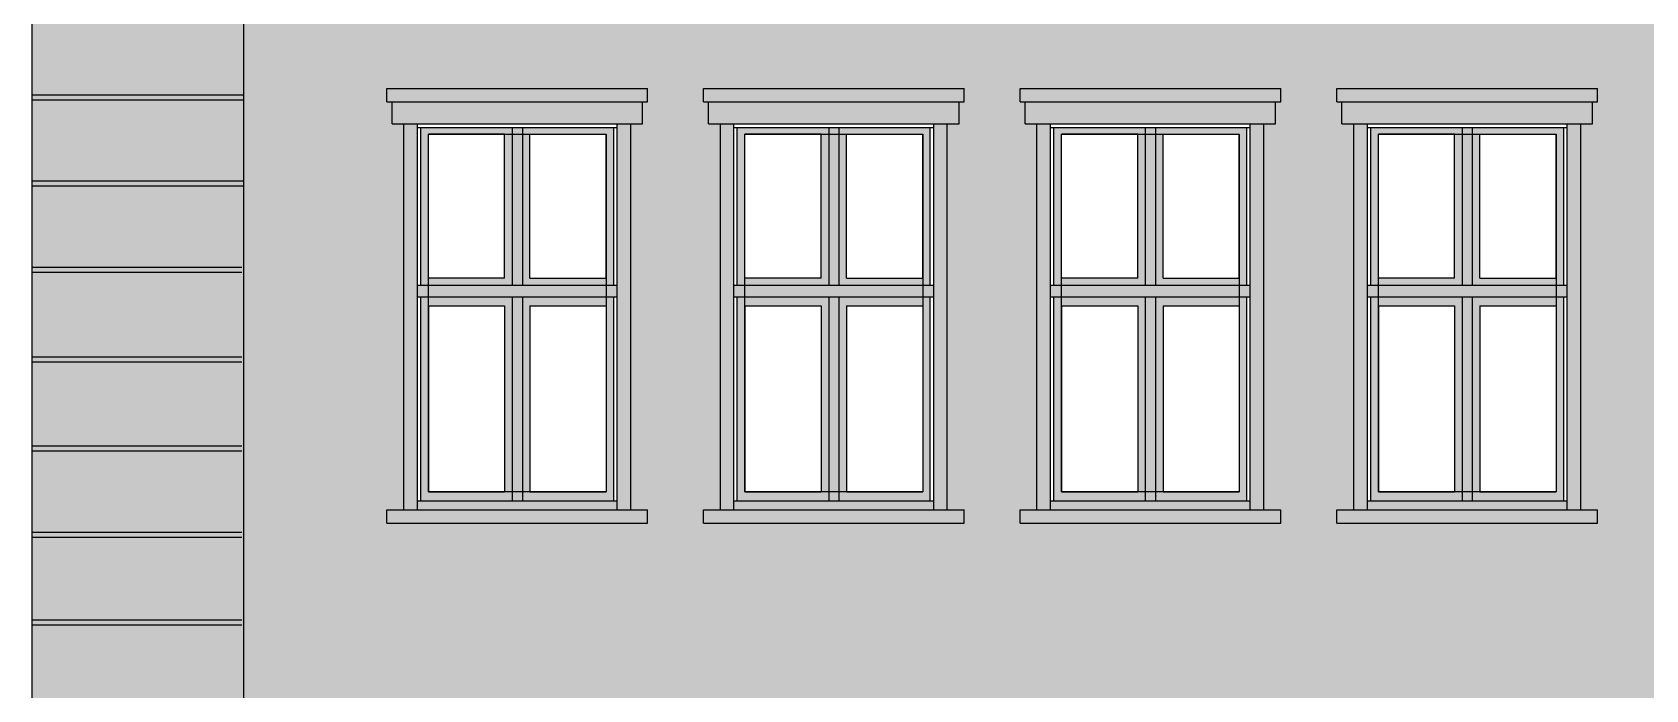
# Model space of a CAD drawing. Header units: metres. Extents: x -6 to 116, y 234 to 267.
# Drawn here: x 5.56 to 15.09, y 247.33 to 251.21 of the extents above; entities that cross this region are included whole.
import ezdxf

# ---------------------------------------------------------------- set-up
doc = ezdxf.new("R2010")
doc.units = ezdxf.units.M
doc.header["$LTSCALE"] = 0.01
doc.header["$XCLIPFRAME"] = 2
doc.linetypes.add('AUSGEZOGEN', pattern=[0])
for name, color, linetype in [('A_Fensterrahmen', 1, 'Continuous'), ('A_Glasbild', 7, 'Continuous'), ('A_Schraff_Fassade_OG', 41, 'Continuous'), ('A_Schraff_Fensterrahmen', 255, 'Continuous'), ('A_Schraff_Gewaende', 23, 'Continuous'), ('A_Schraff_Paneel', 14, 'Continuous'), ('FASSADE', 7, 'AUSGEZOGEN'), ('FASSADE_STRUKTUR', 2, 'AUSGEZOGEN')]:
    doc.layers.add(name, color=color, linetype=linetype)
picture_1 = doc.add_image_def('image1.jpg', size_in_pixel=(60, 84))

msp = doc.modelspace()

# ---------------------------------------------------------------- hatches: boundary and pattern name
at = {"layer": 'A_Schraff_Fassade_OG'}
h = msp.add_hatch(color=256, dxfattribs=at)
h.paths.add_polyline_path([(17.566, 253.6588), (16.7115, 253.6588), (16.7115, 251.9779), (16.8115, 251.9779), (16.8115, 251.8979), (15.2715, 251.8979), (15.2715, 251.9779), (15.3715, 251.9779), (15.3715, 253.6588), (14.7258, 253.6588), (14.7258, 251.9779), (14.8258, 251.9779), (14.8258, 251.8979), (13.2858, 251.8979), (13.2858, 251.9779), (13.3858, 251.9779), (13.3858, 253.6588), (12.8542, 253.6588), (12.8542, 251.9779), (12.9542, 251.9779), (12.9542, 251.8979), (11.4142, 251.8979), (11.4142, 251.9779), (11.5142, 251.9779), (11.5142, 253.6588), (10.9843, 253.6588), (10.9843, 251.9779), (11.0843, 251.9779), (11.0843, 251.8979), (9.5443, 251.8979), (9.5443, 251.9779), (9.6443, 251.9779), (9.6443, 253.6588), (9.0485, 253.6588), (9.0485, 251.9779), (9.1485, 251.9779), (9.1485, 251.8979), (7.6085, 251.8979), (7.6085, 251.9779), (7.7085, 251.9779), (7.7085, 253.6588), (6.811, 253.6588), (6.811, 249.706), (7.7559, 249.706), (7.7559, 250.6719), (7.6859, 250.6719), (7.6859, 250.8019), (7.6559, 250.8019), (7.6559, 250.8819), (9.1959, 250.8819), (9.1959, 250.8019), (9.1659, 250.8019), (9.1659, 250.6719), (9.0959, 250.6719), (9.0959, 249.706), (9.6253, 249.706), (9.6253, 250.6719), (9.5553, 250.6719), (9.5553, 250.8019), (9.5253, 250.8019), (9.5253, 250.8819), (11.0653, 250.8819), (11.0653, 250.8019), (11.0353, 250.8019), (11.0353, 250.6719), (10.9653, 250.6719), (10.9653, 249.706), (11.4952, 249.706), (11.4952, 250.6719), (11.4252, 250.6719), (11.4252, 250.8019), (11.3952, 250.8019), (11.3952, 250.8819), (12.9352, 250.8819), (12.9352, 250.8019), (12.9052, 250.8019), (12.9052, 250.6719), (12.8352, 250.6719), (12.8352, 249.706), (13.3668, 249.706), (13.3668, 250.6719), (13.2968, 250.6719), (13.2968, 250.8019), (13.2668, 250.8019), (13.2668, 250.8819), (14.8068, 250.8819), (14.8068, 250.8019), (14.7768, 250.8019), (14.7768, 250.6719), (14.7068, 250.6719), (14.7068, 249.706), (15.3525, 249.706), (15.3525, 250.6719), (15.2825, 250.6719), (15.2825, 250.8019), (15.2525, 250.8019), (15.2525, 250.8819), (16.7925, 250.8819), (16.7925, 250.8019), (16.7625, 250.8019), (16.7625, 250.6719), (16.6925, 250.6719), (16.6925, 249.706), (17.566, 249.706)])
h.paths.add_polyline_path([(17.566, 249.706), (16.6925, 249.706), (16.6925, 248.3919), (16.7925, 248.3919), (16.7925, 248.3119), (15.2525, 248.3119), (15.2525, 248.3919), (15.3525, 248.3919), (15.3525, 249.706), (14.7068, 249.706), (14.7068, 248.3919), (14.8068, 248.3919), (14.8068, 248.3119), (13.2668, 248.3119), (13.2668, 248.3919), (13.3668, 248.3919), (13.3668, 249.706), (12.8352, 249.706), (12.8352, 248.3919), (12.9352, 248.3919), (12.9352, 248.3119), (11.3952, 248.3119), (11.3952, 248.3919), (11.4952, 248.3919), (11.4952, 249.706), (10.9653, 249.706), (10.9653, 248.3919), (11.0653, 248.3919), (11.0653, 248.3119), (9.5253, 248.3119), (9.5253, 248.3919), (9.6253, 248.3919), (9.6253, 249.706), (9.0959, 249.706), (9.0959, 248.3919), (9.1959, 248.3919), (9.1959, 248.3119), (7.6559, 248.3119), (7.6559, 248.3919), (7.7559, 248.3919), (7.7559, 249.706), (6.811, 249.706), (6.811, 245.7246), (7.7993, 245.7246), (7.7993, 247.046), (7.7293, 247.046), (7.7293, 247.176), (7.6993, 247.176), (7.6993, 247.256), (9.2393, 247.256), (9.2393, 247.176), (9.2093, 247.176), (9.2093, 247.046), (9.1393, 247.046), (9.1393, 245.7246), (9.6791, 245.7246), (9.6791, 247.0419), (9.6091, 247.0419), (9.6091, 247.1719), (9.5791, 247.1719), (9.5791, 247.2519), (11.1191, 247.2519), (11.1191, 247.1719), (11.0891, 247.1719), (11.0891, 247.0419), (11.0191, 247.0419), (11.0191, 245.7246), (11.559, 245.7246), (11.559, 247.0419), (11.489, 247.0419), (11.489, 247.1719), (11.459, 247.1719), (11.459, 247.2519), (12.999, 247.2519), (12.999, 247.1719), (12.969, 247.1719), (12.969, 247.0419), (12.899, 247.0419), (12.899, 245.7246), (13.4389, 245.7246), (13.4389, 247.0419), (13.3689, 247.0419), (13.3689, 247.1719), (13.3389, 247.1719), (13.3389, 247.2519), (14.8789, 247.2519), (14.8789, 247.1719), (14.8489, 247.1719), (14.8489, 247.0419), (14.7789, 247.0419), (14.7789, 245.7246), (15.3188, 245.7246), (15.3188, 247.0419), (15.2488, 247.0419), (15.2488, 247.1719), (15.2188, 247.1719), (15.2188, 247.2519), (16.7588, 247.2519), (16.7588, 247.1719), (16.7288, 247.1719), (16.7288, 247.0419), (16.6588, 247.0419), (16.6588, 245.7246), (17.566, 245.7246)])
h.paths.add_polyline_path([(17.566, 245.7246), (16.6588, 245.7246), (16.6588, 244.7619), (16.7588, 244.7619), (16.7588, 244.6819), (15.2188, 244.6819), (15.2188, 244.7619), (15.3188, 244.7619), (15.3188, 245.7246), (14.7789, 245.7246), (14.7789, 244.7619), (14.8789, 244.7619), (14.8789, 244.6819), (13.3389, 244.6819), (13.3389, 244.7619), (13.4389, 244.7619), (13.4389, 245.7246), (12.899, 245.7246), (12.899, 244.7619), (12.999, 244.7619), (12.999, 244.6819), (11.459, 244.6819), (11.459, 244.7619), (11.559, 244.7619), (11.559, 245.7246), (11.0191, 245.7246), (11.0191, 244.7619), (11.1191, 244.7619), (11.1191, 244.6819), (9.5791, 244.6819), (9.5791, 244.7619), (9.6791, 244.7619), (9.6791, 245.7246), (9.1393, 245.7246), (9.1393, 244.766), (9.2393, 244.766), (9.2393, 244.686), (7.6993, 244.686), (7.6993, 244.766), (7.7993, 244.766), (7.7993, 245.7246), (6.811, 245.7246), (6.811, 244.0317), (17.566, 244.0317)])
at = {"layer": 'A_Schraff_Fensterrahmen'}
h = msp.add_hatch(color=256, dxfattribs=at)
h.paths.add_polyline_path([(8.3959, 250.6519), (7.8559, 250.6519), (7.8559, 249.7199), (8.3959, 249.7199)])
h.paths.add_polyline_path([(8.3509, 250.6109), (8.3509, 249.7609), (7.9009, 249.7609), (7.9009, 250.6109)], flags=16)
h.paths.add_polyline_path([(8.9959, 250.6519), (8.4559, 250.6519), (8.4559, 249.7199), (8.9959, 249.7199)])
h.paths.add_polyline_path([(8.5009, 250.6109), (8.9509, 250.6109), (8.9509, 249.7609), (8.5009, 249.7609)], flags=16)
h.paths.add_polyline_path([(8.4559, 250.6519), (8.3959, 250.6519), (8.3959, 249.7199), (8.4559, 249.7199)])
h.paths.add_polyline_path([(8.3959, 249.6499), (7.8559, 249.6499), (7.8559, 248.4445), (8.3959, 248.4445)])
h.paths.add_polyline_path([(8.3509, 249.5972), (8.3509, 248.4972), (7.9009, 248.4972), (7.9009, 249.5972)], flags=16)
h.paths.add_polyline_path([(8.9959, 249.6499), (8.4559, 249.6499), (8.4559, 248.4445), (8.9959, 248.4445)])
h.paths.add_polyline_path([(8.9509, 249.5972), (8.9509, 248.4972), (8.5009, 248.4972), (8.5009, 249.5972)], flags=16)
h.paths.add_polyline_path([(8.4559, 249.6499), (8.3959, 249.6499), (8.3959, 248.4445), (8.4559, 248.4445)])
h.paths.add_polyline_path([(9.0159, 249.6872), (7.8359, 249.6872), (7.8359, 249.6499), (9.0159, 249.6499)])
h.paths.add_polyline_path([(9.0159, 249.7199), (7.8359, 249.7199), (7.8359, 249.6872), (9.0159, 249.6872)])
h.paths.add_polyline_path([(9.0159, 248.4445), (7.8359, 248.4445), (7.8359, 248.3919), (9.0159, 248.3919)])
h = msp.add_hatch(color=256, dxfattribs=at)
h.paths.add_polyline_path([(10.2653, 250.6519), (9.7253, 250.6519), (9.7253, 249.7199), (10.2653, 249.7199)])
h.paths.add_polyline_path([(10.2203, 250.6109), (10.2203, 249.7609), (9.7703, 249.7609), (9.7703, 250.6109)], flags=16)
h.paths.add_polyline_path([(10.8653, 250.6519), (10.3253, 250.6519), (10.3253, 249.7199), (10.8653, 249.7199)])
h.paths.add_polyline_path([(10.3703, 250.6109), (10.8203, 250.6109), (10.8203, 249.7609), (10.3703, 249.7609)], flags=16)
h.paths.add_polyline_path([(10.3253, 250.6519), (10.2653, 250.6519), (10.2653, 249.7199), (10.3253, 249.7199)])
h.paths.add_polyline_path([(10.2653, 249.6499), (9.7253, 249.6499), (9.7253, 248.4445), (10.2653, 248.4445)])
h.paths.add_polyline_path([(10.2203, 249.5972), (10.2203, 248.4972), (9.7703, 248.4972), (9.7703, 249.5972)], flags=16)
h.paths.add_polyline_path([(10.8653, 249.6499), (10.3253, 249.6499), (10.3253, 248.4445), (10.8653, 248.4445)])
h.paths.add_polyline_path([(10.8203, 249.5972), (10.8203, 248.4972), (10.3703, 248.4972), (10.3703, 249.5972)], flags=16)
h.paths.add_polyline_path([(10.3253, 249.6499), (10.2653, 249.6499), (10.2653, 248.4445), (10.3253, 248.4445)])
h.paths.add_polyline_path([(10.8853, 249.6872), (9.7053, 249.6872), (9.7053, 249.6499), (10.8853, 249.6499)])
h.paths.add_polyline_path([(10.8853, 249.7199), (9.7053, 249.7199), (9.7053, 249.6872), (10.8853, 249.6872)])
h.paths.add_polyline_path([(10.8853, 248.4445), (9.7053, 248.4445), (9.7053, 248.3919), (10.8853, 248.3919)])
h = msp.add_hatch(color=256, dxfattribs=at)
h.paths.add_polyline_path([(12.1352, 250.6519), (11.5952, 250.6519), (11.5952, 249.7199), (12.1352, 249.7199)])
h.paths.add_polyline_path([(12.0902, 250.6109), (12.0902, 249.7609), (11.6402, 249.7609), (11.6402, 250.6109)], flags=16)
h.paths.add_polyline_path([(12.7352, 250.6519), (12.1952, 250.6519), (12.1952, 249.7199), (12.7352, 249.7199)])
h.paths.add_polyline_path([(12.2402, 250.6109), (12.6902, 250.6109), (12.6902, 249.7609), (12.2402, 249.7609)], flags=16)
h.paths.add_polyline_path([(12.1952, 250.6519), (12.1352, 250.6519), (12.1352, 249.7199), (12.1952, 249.7199)])
h.paths.add_polyline_path([(12.1352, 249.6499), (11.5952, 249.6499), (11.5952, 248.4445), (12.1352, 248.4445)])
h.paths.add_polyline_path([(12.0902, 249.5972), (12.0902, 248.4972), (11.6402, 248.4972), (11.6402, 249.5972)], flags=16)
h.paths.add_polyline_path([(12.7352, 249.6499), (12.1952, 249.6499), (12.1952, 248.4445), (12.7352, 248.4445)])
h.paths.add_polyline_path([(12.6902, 249.5972), (12.6902, 248.4972), (12.2402, 248.4972), (12.2402, 249.5972)], flags=16)
h.paths.add_polyline_path([(12.1952, 249.6499), (12.1352, 249.6499), (12.1352, 248.4445), (12.1952, 248.4445)])
h.paths.add_polyline_path([(12.7552, 249.6872), (11.5752, 249.6872), (11.5752, 249.6499), (12.7552, 249.6499)])
h.paths.add_polyline_path([(12.7552, 249.7199), (11.5752, 249.7199), (11.5752, 249.6872), (12.7552, 249.6872)])
h.paths.add_polyline_path([(12.7552, 248.4445), (11.5752, 248.4445), (11.5752, 248.3919), (12.7552, 248.3919)])
h = msp.add_hatch(color=256, dxfattribs=at)
h.paths.add_polyline_path([(14.0068, 250.6519), (13.4668, 250.6519), (13.4668, 249.7199), (14.0068, 249.7199)])
h.paths.add_polyline_path([(13.9618, 250.6109), (13.9618, 249.7609), (13.5118, 249.7609), (13.5118, 250.6109)], flags=16)
h.paths.add_polyline_path([(14.6068, 250.6519), (14.0668, 250.6519), (14.0668, 249.7199), (14.6068, 249.7199)])
h.paths.add_polyline_path([(14.1118, 250.6109), (14.5618, 250.6109), (14.5618, 249.7609), (14.1118, 249.7609)], flags=16)
h.paths.add_polyline_path([(14.0668, 250.6519), (14.0068, 250.6519), (14.0068, 249.7199), (14.0668, 249.7199)])
h.paths.add_polyline_path([(14.0068, 249.6499), (13.4668, 249.6499), (13.4668, 248.4445), (14.0068, 248.4445)])
h.paths.add_polyline_path([(13.9618, 249.5972), (13.9618, 248.4972), (13.5118, 248.4972), (13.5118, 249.5972)], flags=16)
h.paths.add_polyline_path([(14.6068, 249.6499), (14.0668, 249.6499), (14.0668, 248.4445), (14.6068, 248.4445)])
h.paths.add_polyline_path([(14.5618, 249.5972), (14.5618, 248.4972), (14.1118, 248.4972), (14.1118, 249.5972)], flags=16)
h.paths.add_polyline_path([(14.0668, 249.6499), (14.0068, 249.6499), (14.0068, 248.4445), (14.0668, 248.4445)])
h.paths.add_polyline_path([(14.6268, 249.6872), (13.4468, 249.6872), (13.4468, 249.6499), (14.6268, 249.6499)])
h.paths.add_polyline_path([(14.6268, 249.7199), (13.4468, 249.7199), (13.4468, 249.6872), (14.6268, 249.6872)])
h.paths.add_polyline_path([(14.6268, 248.4445), (13.4468, 248.4445), (13.4468, 248.3919), (14.6268, 248.3919)])
at = {"layer": 'A_Schraff_Gewaende'}
h = msp.add_hatch(color=256, dxfattribs=at)
h.dxf.hatch_style = 1
h.paths.add_polyline_path([(9.1959, 250.8819), (7.6559, 250.8819), (7.6559, 250.8019), (9.1959, 250.8019)])
h.paths.add_polyline_path([(9.1659, 250.8019), (7.6859, 250.8019), (7.6859, 250.6719), (9.1659, 250.6719)])
h.paths.add_polyline_path([(7.8359, 250.6719), (7.7559, 250.6719), (7.7559, 248.3919), (7.8359, 248.3919)])
h.paths.add_polyline_path([(9.0959, 250.6719), (9.0159, 250.6719), (9.0159, 248.3919), (9.0959, 248.3919)])
h.paths.add_polyline_path([(9.0159, 248.4445), (7.8359, 248.4445), (7.8359, 248.3919), (9.0159, 248.3919)])
h.paths.add_polyline_path([(9.1959, 248.3919), (7.6559, 248.3919), (7.6559, 248.3119), (9.1959, 248.3119)])
h = msp.add_hatch(color=256, dxfattribs=at)
h.dxf.hatch_style = 1
h.paths.add_polyline_path([(11.0653, 250.8819), (9.5253, 250.8819), (9.5253, 250.8019), (11.0653, 250.8019)])
h.paths.add_polyline_path([(11.0353, 250.8019), (9.5553, 250.8019), (9.5553, 250.6719), (11.0353, 250.6719)])
h.paths.add_polyline_path([(9.7053, 250.6719), (9.6253, 250.6719), (9.6253, 248.3919), (9.7053, 248.3919)])
h.paths.add_polyline_path([(10.9653, 250.6719), (10.8853, 250.6719), (10.8853, 248.3919), (10.9653, 248.3919)])
h.paths.add_polyline_path([(10.8853, 248.4445), (9.7053, 248.4445), (9.7053, 248.3919), (10.8853, 248.3919)])
h.paths.add_polyline_path([(11.0653, 248.3919), (9.5253, 248.3919), (9.5253, 248.3119), (11.0653, 248.3119)])
h = msp.add_hatch(color=256, dxfattribs=at)
h.dxf.hatch_style = 1
h.paths.add_polyline_path([(12.9352, 250.8819), (11.3952, 250.8819), (11.3952, 250.8019), (12.9352, 250.8019)])
h.paths.add_polyline_path([(12.9052, 250.8019), (11.4252, 250.8019), (11.4252, 250.6719), (12.9052, 250.6719)])
h.paths.add_polyline_path([(11.5752, 250.6719), (11.4952, 250.6719), (11.4952, 248.3919), (11.5752, 248.3919)])
h.paths.add_polyline_path([(12.8352, 250.6719), (12.7552, 250.6719), (12.7552, 248.3919), (12.8352, 248.3919)])
h.paths.add_polyline_path([(12.7552, 248.4445), (11.5752, 248.4445), (11.5752, 248.3919), (12.7552, 248.3919)])
h.paths.add_polyline_path([(12.9352, 248.3919), (11.3952, 248.3919), (11.3952, 248.3119), (12.9352, 248.3119)])
h = msp.add_hatch(color=256, dxfattribs=at)
h.dxf.hatch_style = 1
h.paths.add_polyline_path([(14.8068, 250.8819), (13.2668, 250.8819), (13.2668, 250.8019), (14.8068, 250.8019)])
h.paths.add_polyline_path([(14.7768, 250.8019), (13.2968, 250.8019), (13.2968, 250.6719), (14.7768, 250.6719)])
h.paths.add_polyline_path([(13.4468, 250.6719), (13.3668, 250.6719), (13.3668, 248.3919), (13.4468, 248.3919)])
h.paths.add_polyline_path([(14.7068, 250.6719), (14.6268, 250.6719), (14.6268, 248.3919), (14.7068, 248.3919)])
h.paths.add_polyline_path([(14.6268, 248.4445), (13.4468, 248.4445), (13.4468, 248.3919), (14.6268, 248.3919)])
h.paths.add_polyline_path([(14.8068, 248.3919), (13.2668, 248.3919), (13.2668, 248.3119), (14.8068, 248.3119)])
at = {"layer": 'A_Schraff_Paneel'}
h = msp.add_hatch(color=256, dxfattribs=at)
h.paths.add_polyline_path([(5.561, 258.3733), (5.561, 244.1339), (6.811, 244.1339), (6.8121, 258.3732)])
h.paths.add_polyline_path([(5.581, 243.9441), (5.581, 240.4582), (18.796, 240.4582), (18.796, 243.9441)])
h.paths.add_polyline_path([(7.906, 243.3721), (9.326, 243.3721), (9.326, 240.9621), (7.906, 240.9621)], flags=16)
h.paths.add_polyline_path([(10.296, 240.9621), (11.716, 240.9621), (11.716, 243.3721), (10.296, 243.3721)], flags=16)
h.paths.add_polyline_path([(12.686, 243.3721), (14.106, 243.3721), (14.106, 240.9621), (12.686, 240.9621)], flags=16)
h.paths.add_polyline_path([(15.091, 240.9621), (15.091, 243.3721), (16.511, 243.3721), (16.511, 240.9621)], flags=16)

# ---------------------------------------------------------------- linework, layer by layer
at = {"layer": 'A_Fensterrahmen'}
for p, q in [((7.8359, 250.6519), (9.0159, 250.6519)), ((7.8559, 249.7199), (7.8559, 250.6519)), ((8.3959, 250.6519), (8.3959, 249.7199)), ((8.4559, 250.6519), (8.4559, 249.7199)), ((8.9959, 249.7199), (8.9959, 250.6519)), ((9.7053, 250.6519), (10.8853, 250.6519)), ((9.7253, 249.7199), (9.7253, 250.6519)), ((10.2653, 250.6519), (10.2653, 249.7199)), ((10.3253, 250.6519), (10.3253, 249.7199)), ((10.8653, 249.7199), (10.8653, 250.6519)), ((11.5752, 250.6519), (12.7552, 250.6519)), ((11.5952, 249.7199), (11.5952, 250.6519)), ((12.1352, 250.6519), (12.1352, 249.7199)), ((12.1952, 250.6519), (12.1952, 249.7199)), ((12.7352, 249.7199), (12.7352, 250.6519)), ((13.4468, 250.6519), (14.6268, 250.6519)), ((13.4668, 249.7199), (13.4668, 250.6519)), ((14.0068, 250.6519), (14.0068, 249.7199)), ((14.0668, 250.6519), (14.0668, 249.7199)), ((14.6068, 249.7199), (14.6068, 250.6519)), ((8.3509, 250.6109), (7.9009, 250.6109)), ((7.9009, 249.7609), (7.9009, 250.6109)), ((8.3509, 249.7609), (8.3509, 250.6109)), ((8.5009, 249.7609), (8.5009, 250.6109)), ((8.5009, 250.6109), (8.9509, 250.6109)), ((8.9509, 249.7609), (8.9509, 250.6109)), ((9.7703, 249.7609), (9.7703, 250.6109)), ((10.2203, 250.6109), (9.7703, 250.6109)), ((10.2203, 249.7609), (10.2203, 250.6109)), ((10.3703, 249.7609), (10.3703, 250.6109)), ((10.3703, 250.6109), (10.8203, 250.6109)), ((10.8203, 249.7609), (10.8203, 250.6109)), ((12.0902, 250.6109), (11.6402, 250.6109)), ((11.6402, 249.7609), (11.6402, 250.6109)), ((12.0902, 249.7609), (12.0902, 250.6109)), ((12.2402, 249.7609), (12.2402, 250.6109)), ((12.2402, 250.6109), (12.6902, 250.6109)), ((12.6902, 249.7609), (12.6902, 250.6109)), ((13.5118, 249.7609), (13.5118, 250.6109)), ((13.9618, 250.6109), (13.5118, 250.6109)), ((13.9618, 249.7609), (13.9618, 250.6109)), ((14.1118, 249.7609), (14.1118, 250.6109)), ((14.1118, 250.6109), (14.5618, 250.6109)), ((14.5618, 249.7609), (14.5618, 250.6109)), ((7.8359, 249.7199), (9.0159, 249.7199)), ((8.3509, 249.7609), (7.9009, 249.7609)), ((8.5009, 249.7609), (8.9509, 249.7609)), ((9.7053, 249.7199), (10.8853, 249.7199)), ((10.2203, 249.7609), (9.7703, 249.7609)), ((10.3703, 249.7609), (10.8203, 249.7609)), ((11.5752, 249.7199), (12.7552, 249.7199)), ((12.0902, 249.7609), (11.6402, 249.7609)), ((12.2402, 249.7609), (12.6902, 249.7609)), ((13.4468, 249.7199), (14.6268, 249.7199)), ((13.9618, 249.7609), (13.5118, 249.7609)), ((14.1118, 249.7609), (14.5618, 249.7609)), ((7.8359, 249.6499), (9.0159, 249.6499)), ((7.8559, 248.4445), (7.8559, 249.6499)), ((7.9009, 249.5972), (8.3509, 249.5972)), ((7.9009, 249.5972), (7.9009, 248.4972)), ((8.3509, 249.5972), (8.3509, 248.4972)), ((8.3959, 249.6499), (8.3959, 248.4445)), ((8.4559, 249.6499), (8.4559, 248.4445)), ((8.5009, 249.5972), (8.9509, 249.5972)), ((8.5009, 249.5972), (8.5009, 248.4972)), ((8.9509, 249.5972), (8.9509, 248.4972)), ((8.9959, 248.4445), (8.9959, 249.6499)), ((9.7053, 249.6499), (10.8853, 249.6499)), ((9.7253, 248.4445), (9.7253, 249.6499)), ((9.7703, 249.5972), (10.2203, 249.5972)), ((9.7703, 249.5972), (9.7703, 248.4972)), ((10.2203, 249.5972), (10.2203, 248.4972)), ((10.2653, 249.6499), (10.2653, 248.4445)), ((10.3253, 249.6499), (10.3253, 248.4445)), ((10.3703, 249.5972), (10.8203, 249.5972)), ((10.3703, 249.5972), (10.3703, 248.4972)), ((10.8203, 249.5972), (10.8203, 248.4972)), ((10.8653, 248.4445), (10.8653, 249.6499)), ((11.5752, 249.6499), (12.7552, 249.6499)), ((11.5952, 248.4445), (11.5952, 249.6499)), ((11.6402, 249.5972), (12.0902, 249.5972)), ((11.6402, 249.5972), (11.6402, 248.4972)), ((12.0902, 249.5972), (12.0902, 248.4972)), ((12.1352, 249.6499), (12.1352, 248.4445)), ((12.1952, 249.6499), (12.1952, 248.4445)), ((12.2402, 249.5972), (12.6902, 249.5972)), ((12.2402, 249.5972), (12.2402, 248.4972)), ((12.6902, 249.5972), (12.6902, 248.4972)), ((12.7352, 248.4445), (12.7352, 249.6499)), ((13.4468, 249.6499), (14.6268, 249.6499)), ((13.4668, 248.4445), (13.4668, 249.6499)), ((13.5118, 249.5972), (13.9618, 249.5972)), ((13.5118, 249.5972), (13.5118, 248.4972)), ((13.9618, 249.5972), (13.9618, 248.4972)), ((14.0068, 249.6499), (14.0068, 248.4445)), ((14.0668, 249.6499), (14.0668, 248.4445)), ((14.1118, 249.5972), (14.1118, 248.4972)), ((14.1118, 249.5972), (14.5618, 249.5972)), ((14.5618, 249.5972), (14.5618, 248.4972)), ((14.6068, 248.4445), (14.6068, 249.6499)), ((7.9009, 248.4972), (8.3509, 248.4972)), ((8.5009, 248.4972), (8.9509, 248.4972)), ((9.7703, 248.4972), (10.2203, 248.4972)), ((10.3703, 248.4972), (10.8203, 248.4972)), ((11.6402, 248.4972), (12.0902, 248.4972)), ((12.2402, 248.4972), (12.6902, 248.4972)), ((13.5118, 248.4972), (13.9618, 248.4972)), ((14.1118, 248.4972), (14.5618, 248.4972)), ((7.8359, 248.4445), (9.0159, 248.4445)), ((9.7053, 248.4445), (10.8853, 248.4445)), ((11.5752, 248.4445), (12.7552, 248.4445)), ((13.4468, 248.4445), (14.6268, 248.4445))]:
    msp.add_line(p, q, dxfattribs=at)
at = {"layer": 'FASSADE'}
for p, q in [((5.561, 244.0317), (5.561, 258.3733)), ((7.6559, 250.8019), (7.6559, 250.8819)), ((7.6559, 250.8819), (9.1959, 250.8819)), ((9.1959, 250.8019), (9.1959, 250.8819)), ((9.5253, 250.8019), (9.5253, 250.8819)), ((9.5253, 250.8819), (11.0653, 250.8819)), ((11.0653, 250.8019), (11.0653, 250.8819)), ((11.3952, 250.8019), (11.3952, 250.8819)), ((11.3952, 250.8819), (12.9352, 250.8819)), ((12.9352, 250.8019), (12.9352, 250.8819)), ((13.2668, 250.8019), (13.2668, 250.8819)), ((13.2668, 250.8819), (14.8068, 250.8819)), ((14.8068, 250.8019), (14.8068, 250.8819)), ((7.6559, 250.8019), (9.1959, 250.8019)), ((7.6859, 250.6719), (7.6859, 250.8019)), ((9.1659, 250.6719), (9.1659, 250.8019)), ((9.5253, 250.8019), (11.0653, 250.8019)), ((9.5553, 250.6719), (9.5553, 250.8019)), ((11.0353, 250.6719), (11.0353, 250.8019)), ((11.3952, 250.8019), (12.9352, 250.8019)), ((11.4252, 250.6719), (11.4252, 250.8019)), ((12.9052, 250.6719), (12.9052, 250.8019)), ((13.2668, 250.8019), (14.8068, 250.8019)), ((13.2968, 250.6719), (13.2968, 250.8019)), ((14.7768, 250.6719), (14.7768, 250.8019)), ((7.6859, 250.6719), (9.1659, 250.6719)), ((7.7559, 248.3919), (7.7559, 250.6719)), ((7.8359, 248.3919), (7.8359, 250.6719)), ((9.0159, 248.3919), (9.0159, 250.6719)), ((9.0959, 248.3919), (9.0959, 250.6719)), ((9.5553, 250.6719), (11.0353, 250.6719)), ((9.6253, 248.3919), (9.6253, 250.6719)), ((9.7053, 248.3919), (9.7053, 250.6719)), ((10.8853, 248.3919), (10.8853, 250.6719)), ((10.9653, 248.3919), (10.9653, 250.6719)), ((11.4252, 250.6719), (12.9052, 250.6719)), ((11.4952, 248.3919), (11.4952, 250.6719)), ((11.5752, 248.3919), (11.5752, 250.6719)), ((12.7552, 248.3919), (12.7552, 250.6719)), ((12.8352, 248.3919), (12.8352, 250.6719)), ((13.2968, 250.6719), (14.7768, 250.6719)), ((13.3668, 248.3919), (13.3668, 250.6719)), ((13.4468, 248.3919), (13.4468, 250.6719)), ((14.6268, 248.3919), (14.6268, 250.6719)), ((14.7068, 248.3919), (14.7068, 250.6719)), ((7.6559, 248.3119), (7.6559, 248.3919)), ((7.6559, 248.3919), (9.1959, 248.3919)), ((9.1959, 248.3119), (9.1959, 248.3919)), ((9.5253, 248.3119), (9.5253, 248.3919)), ((9.5253, 248.3919), (11.0653, 248.3919)), ((11.0653, 248.3119), (11.0653, 248.3919)), ((11.3952, 248.3119), (11.3952, 248.3919)), ((11.3952, 248.3919), (12.9352, 248.3919)), ((12.9352, 248.3119), (12.9352, 248.3919)), ((13.2668, 248.3119), (13.2668, 248.3919)), ((13.2668, 248.3919), (14.8068, 248.3919)), ((14.8068, 248.3119), (14.8068, 248.3919)), ((7.6559, 248.3119), (9.1959, 248.3119)), ((9.5253, 248.3119), (11.0653, 248.3119)), ((11.3952, 248.3119), (12.9352, 248.3119)), ((13.2668, 248.3119), (14.8068, 248.3119))]:
    msp.add_line(p, q, dxfattribs=at)
at = {"layer": 'FASSADE_STRUKTUR'}
for p, q in [((6.811, 244.0317), (6.811, 258.3736)), ((6.811, 250.8428), (5.561, 250.8428)), ((6.811, 250.8128), (5.561, 250.8128)), ((6.811, 250.3334), (5.561, 250.3334)), ((6.811, 250.3034), (5.561, 250.3034)), ((6.798, 249.8233), (5.561, 249.8233)), ((6.798, 249.7933), (5.561, 249.7933)), ((6.798, 249.2933), (5.561, 249.2933)), ((6.798, 249.2633), (5.561, 249.2633)), ((6.798, 248.7682), (5.561, 248.7682)), ((6.798, 248.7382), (5.561, 248.7382)), ((6.798, 248.2581), (5.561, 248.2581)), ((6.798, 248.2281), (5.561, 248.2281)), ((6.798, 247.7399), (5.561, 247.7399)), ((6.798, 247.7099), (5.561, 247.7099))]:
    msp.add_line(p, q, dxfattribs=at)

# ---------------------------------------------------------------- pictures from other files: only their frames are drawn
at = {"layer": 'A_Glasbild'}
image = msp.add_image(picture_1, insert=(9.4315, 250.6109), size_in_units=(1.5305, 2.1427), rotation=180, dxfattribs=at)
image.set_boundary_path([(18.337, 0.637), (59.5, 83.5)])
image = msp.add_image(picture_1, insert=(11.3008, 250.6109), size_in_units=(1.5305, 2.1427), rotation=180, dxfattribs=at)
image.set_boundary_path([(18.337, 0.637), (59.5, 83.5)])
image = msp.add_image(picture_1, insert=(13.1707, 250.6109), size_in_units=(1.5305, 2.1427), rotation=180, dxfattribs=at)
image.set_boundary_path([(18.337, 0.637), (59.5, 83.5)])
image = msp.add_image(picture_1, insert=(15.0423, 250.6109), size_in_units=(1.5305, 2.1427), rotation=180, dxfattribs=at)
image.set_boundary_path([(18.337, 0.637), (59.5, 83.5)])

doc.saveas('drawing.dxf')
